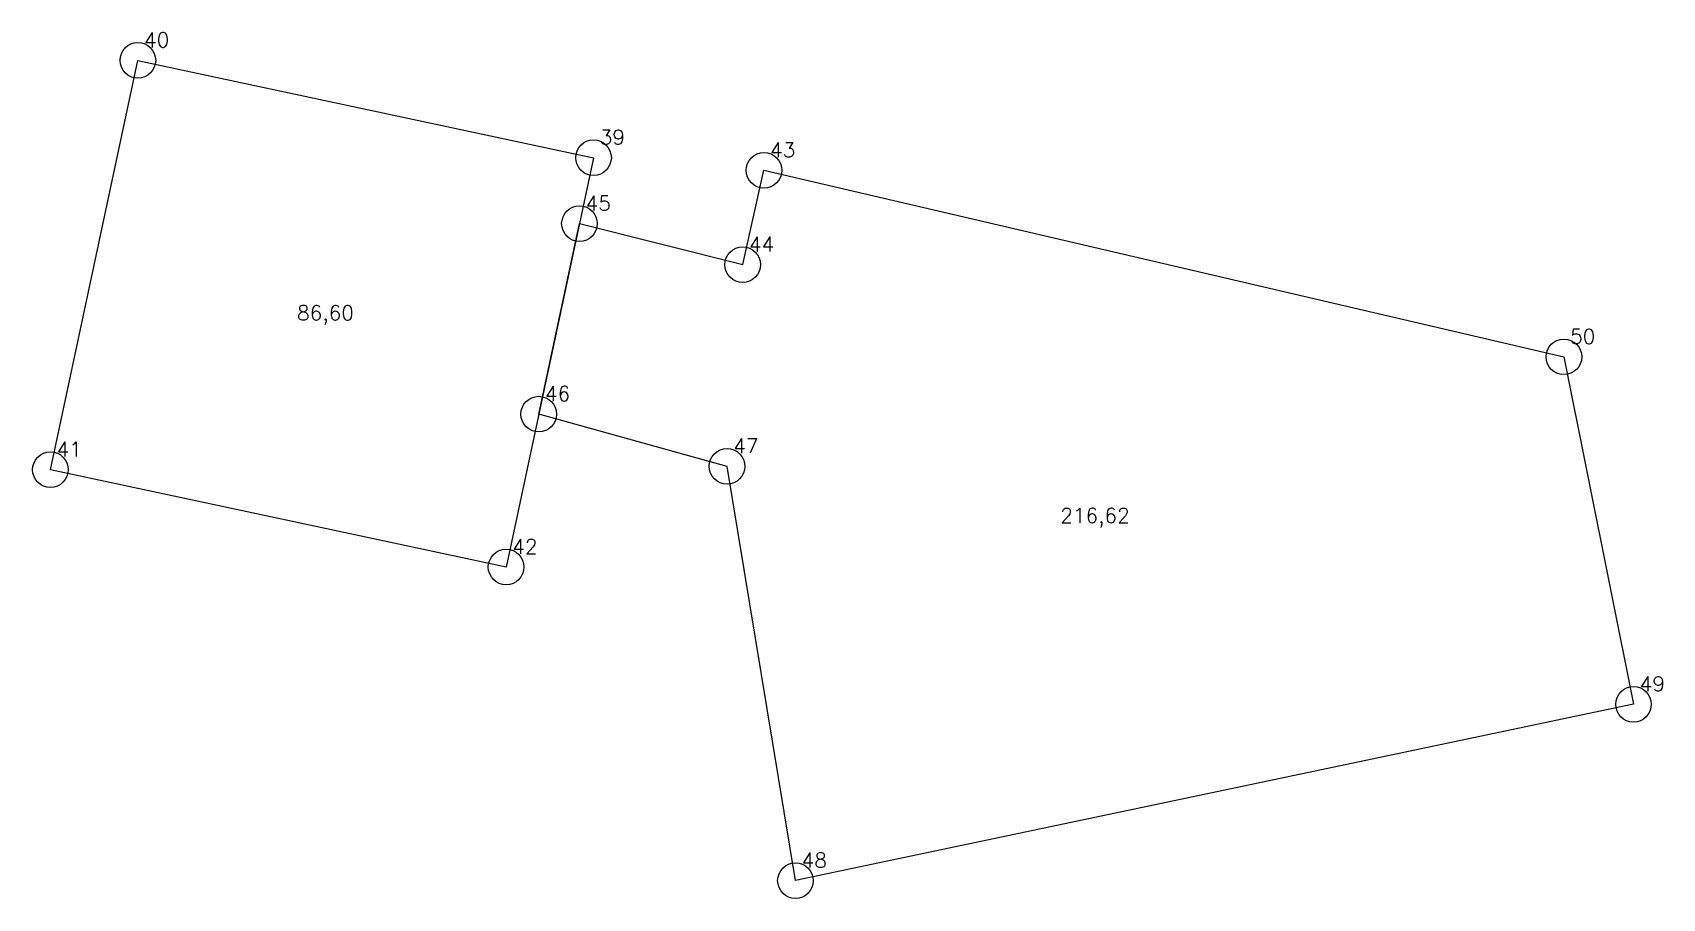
# Model space of a CAD drawing. Extents: x 1394909 to 1395116, y 359993 to 360198.
# Drawn here: x 1395050.97 to 1395085.31, y 360150.99 to 360169.24 of the extents above; entities that cross this region are included whole.
import ezdxf

# ---------------------------------------------------------------- set-up
doc = ezdxf.new("R2010")
doc.units = 0
doc.header["$PDMODE"] = 33
doc.header["$PDSIZE"] = 0.75
doc.layers.add('пробный', color=7, linetype='Continuous')
doc.styles.get("Standard").update_dxf_attribs({"font": 'simplex.shx'})

msp = doc.modelspace()

# ---------------------------------------------------------------- linework, layer by layer
at = {"layer": 'пробный', "color": 7, "lineweight": 20}
for points in [[(1395062.79, 360166.601), (1395060.947, 360157.974), (1395051.345, 360160.025), (1395053.188, 360168.653), (1395062.79, 360166.601)], [(1395066.381, 360166.335), (1395083.237, 360162.404), (1395084.703, 360155.08), (1395067.044, 360151.364), (1395065.603, 360160.096), (1395061.635, 360161.197), (1395062.493, 360165.212), (1395065.932, 360164.347), (1395066.381, 360166.335)]]:
    msp.add_lwpolyline(points, close=True, dxfattribs=at)
at = {"layer": 'пробный'}
for p in [(1395053.188, 360168.653), (1395062.79, 360166.601), (1395066.381, 360166.335), (1395062.493, 360165.212), (1395065.932, 360164.347), (1395083.237, 360162.404), (1395061.635, 360161.197), (1395065.603, 360160.096), (1395051.345, 360160.025), (1395060.947, 360157.974), (1395084.703, 360155.08), (1395067.044, 360151.364)]:
    msp.add_point(p, dxfattribs=at)

# ---------------------------------------------------------------- texts
at = {"layer": 'пробный', "color": 7}
for s, p in [('40', (1395053.317, 360168.927)), ('39', (1395062.919, 360166.876)), ('43', (1395066.51, 360166.609)), ('45', (1395062.622, 360165.486)), ('44', (1395066.062, 360164.621)), ('86,60', (1395056.54, 360163.176)), ('50', (1395083.366, 360162.679)), ('46', (1395061.764, 360161.472)), ('41', (1395051.474, 360160.3)), ('47', (1395065.732, 360160.371)), ('216,62', (1395072.623, 360158.903)), ('42', (1395061.076, 360158.249)), ('49', (1395084.832, 360155.355)), ('48', (1395067.173, 360151.639))]:
    msp.add_text(s, height=0.3111, dxfattribs=at).set_placement(p)

doc.saveas('drawing.dxf')
